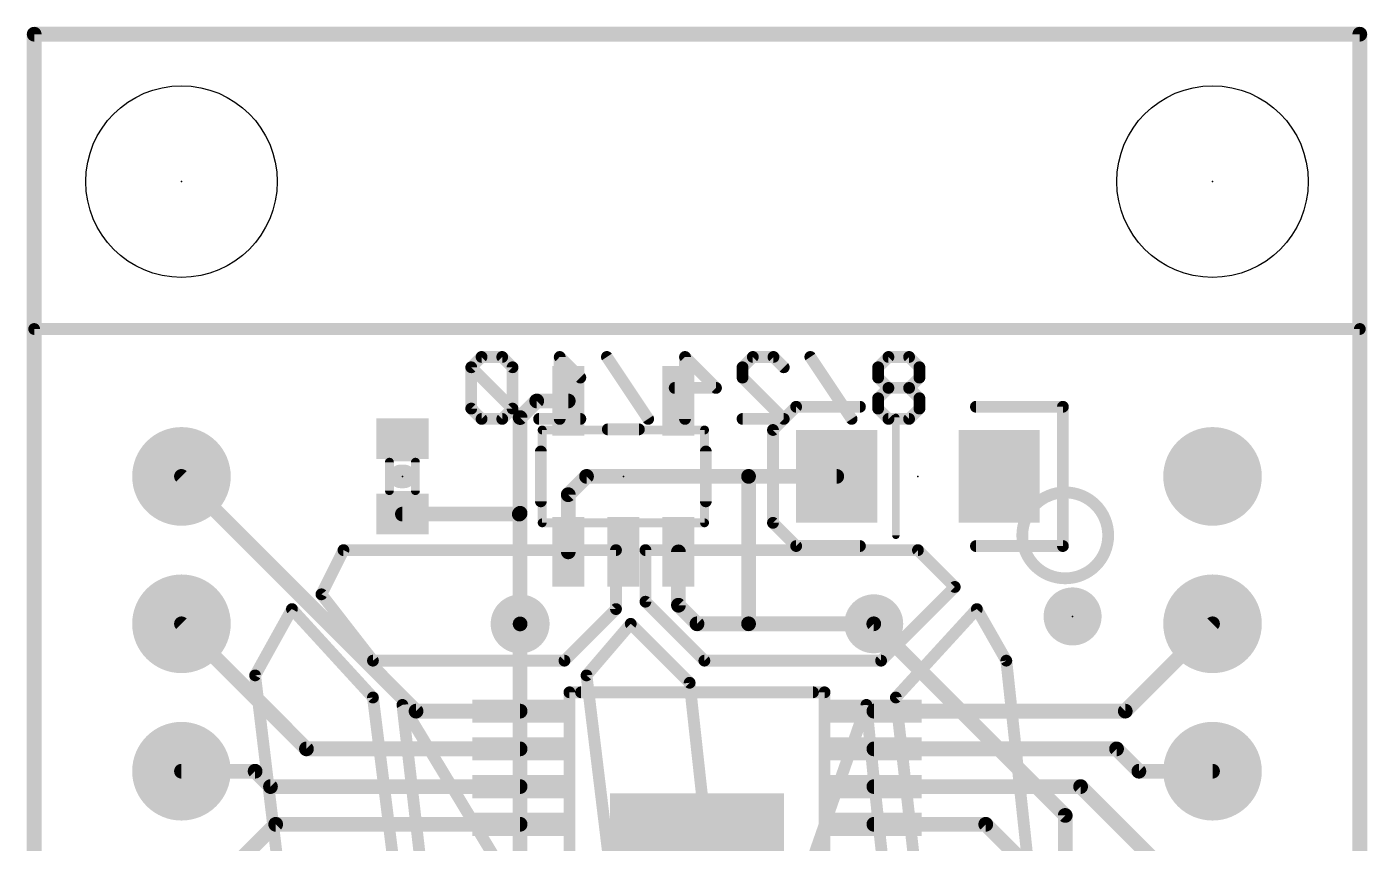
# Model space of a CAD drawing. Extents: x -3.5 to 25.7, y -2.5 to 53.5.
# Drawn here: x -0.13 to 22.99, y 39.4 to 53.47 of the extents above; entities that cross this region are included whole.
import ezdxf

# ---------------------------------------------------------------- set-up
doc = ezdxf.new("R2010")
doc.units = 0
for name, color, linetype in [('1', 12, 'CONTINUOUS'), ('16', 132, 'CONTINUOUS'), ('17', 110, 'CONTINUOUS'), ('18', 110, 'CONTINUOUS'), ('20', 31, 'CONTINUOUS'), ('21', 41, 'CONTINUOUS'), ('22', 40, 'CONTINUOUS'), ('23', 53, 'CONTINUOUS'), ('51', 53, 'CONTINUOUS')]:
    doc.layers.add(name, color=color, linetype=linetype)

# ---------------------------------------------------------------- blocks, each defined once
blk = doc.blocks.new('RECT')
blk.add_solid([(-0.5, -0.5), (0.5, -0.5), (-0.5, 0.5), (0.5, 0.5)])
blk = doc.blocks.new('PIE')
at = {"const_width": 0.5}
blk.add_lwpolyline([(0, -0.25, 1), (0, 0.25, 1), (0, -0.25)], format="xyb", dxfattribs=at)
blk = doc.blocks.new('ROUNDP')
at = {"const_width": 0.5}
blk.add_lwpolyline([(0, -0.25, 1), (0, 0.25, 1), (0, -0.25)], format="xyb", dxfattribs=at)
blk = doc.blocks.new('ROUNDV')
at = {"const_width": 0.5}
blk.add_lwpolyline([(0, -0.25, 1), (0, 0.25, 1), (0, -0.25)], format="xyb", dxfattribs=at)

msp = doc.modelspace()

# ---------------------------------------------------------------- linework, layer by layer
at = {"layer": '1', "const_width": 0.254}
for points in [[(0, 53.34), (0, 0)], [(22.86, 53.34), (0, 53.34)], [(22.86, 0), (22.86, 53.34)], [(8.38, 46.734), (8.6661, 47.0201)], [(8.6661, 47.0201), (9.21, 47.0201)], [(8.38, 45.085), (8.38, 46.734)], [(6.585, 41.675), (2.54, 45.72)], [(9.525, 45.72), (9.21, 45.405)], [(12.319, 45.72), (9.525, 45.72)], [(12.319, 45.72), (13.84, 45.72)], [(12.319, 43.18), (12.319, 45.72)], [(9.21, 45.405), (9.21, 44.4199)], [(8.365, 45.07), (6.35, 45.07)], [(8.38, 45.085), (8.365, 45.07)], [(8.38, 43.178), (8.38, 45.085)], [(11.11, 43.5), (11.11, 44.4199)], [(11.43, 43.18), (11.11, 43.5)], [(4.695, 41.025), (2.54, 43.18)], [(12.319, 43.18), (11.43, 43.18)], [(14.478, 43.18), (12.319, 43.18)], [(18.815, 41.675), (20.32, 43.18)], [(6.585, 41.675), (8.38, 41.675)], [(14.48, 41.675), (18.815, 41.675)], [(4.695, 41.025), (8.38, 41.025)], [(14.48, 41.025), (18.665, 41.025)], [(18.665, 41.025), (19.05, 40.64)], [(3.81, 40.64), (2.54, 40.64)], [(4.075, 40.375), (3.81, 40.64)], [(19.05, 40.64), (20.32, 40.64)], [(4.075, 40.375), (8.38, 40.375)], [(14.48, 40.375), (18.045, 40.375)], [(18.045, 40.375), (20.32, 38.1)], [(2.54, 38.1), (4.165, 39.725)], [(4.165, 39.725), (8.38, 39.725)], [(14.48, 39.725), (16.409, 39.725)], [(16.409, 39.725), (21.59, 34.544)]]:
    msp.add_lwpolyline(points, dxfattribs=at)
at = {"layer": '1', "const_width": 0.127}
for points in [[(0.0635, 53.34, 1), (-0.0635, 53.34)], [(0, 53.4035, 1), (0, 53.2765)], [(22.9235, 53.34, 1), (22.7965, 53.34)], [(22.86, 53.2765, 1), (22.86, 53.4035)], [(8.6661, 47.0836, 1), (8.6661, 46.9566)], [(8.711, 46.9752, 1), (8.6212, 47.065)], [(9.21, 46.9566, 1), (9.21, 47.0836)], [(8.4435, 46.734, 1), (8.3165, 46.734)], [(8.3351, 46.7789, 1), (8.4249, 46.6891)], [(2.5849, 45.7649, 1), (2.4951, 45.6751)], [(9.525, 45.7835, 1), (9.525, 45.6565)], [(9.5699, 45.6751, 1), (9.4801, 45.7649)], [(12.319, 45.7835, 1), (12.319, 45.6565)], [(12.3825, 45.72, 1), (12.2555, 45.72)], [(12.319, 45.6565, 1), (12.319, 45.7835)], [(13.84, 45.6565, 1), (13.84, 45.7835)], [(9.2735, 45.405, 1), (9.1465, 45.405)], [(9.1651, 45.4499, 1), (9.2549, 45.3601)], [(6.35, 45.1335, 1), (6.35, 45.0065)], [(8.3201, 45.1149, 1), (8.4099, 45.0251)], [(8.4435, 45.085, 1), (8.3165, 45.085)], [(8.3165, 45.085, 1), (8.4435, 45.085)], [(8.4249, 45.0401, 1), (8.3351, 45.1299)], [(8.365, 45.0065, 1), (8.365, 45.1335)], [(9.1465, 44.4199, 1), (9.2735, 44.4199)], [(11.1735, 44.4199, 1), (11.0465, 44.4199)], [(11.1549, 43.5449, 1), (11.0651, 43.4551)], [(11.0465, 43.5, 1), (11.1735, 43.5)], [(2.5849, 43.2249, 1), (2.4951, 43.1351)], [(8.3165, 43.178, 1), (8.4435, 43.178)], [(11.43, 43.2435, 1), (11.43, 43.1165)], [(11.3851, 43.1351, 1), (11.4749, 43.2249)], [(12.319, 43.2435, 1), (12.319, 43.1165)], [(12.2555, 43.18, 1), (12.3825, 43.18)], [(12.319, 43.1165, 1), (12.319, 43.2435)], [(14.478, 43.1165, 1), (14.478, 43.2435)], [(20.3649, 43.1351, 1), (20.2751, 43.2249)], [(6.585, 41.7385, 1), (6.585, 41.6115)], [(6.5401, 41.6301, 1), (6.6299, 41.7199)], [(8.38, 41.6115, 1), (8.38, 41.7385)], [(14.48, 41.7385, 1), (14.48, 41.6115)], [(18.7701, 41.7199, 1), (18.8599, 41.6301)], [(18.815, 41.6115, 1), (18.815, 41.7385)], [(4.695, 41.0885, 1), (4.695, 40.9615)], [(8.38, 40.9615, 1), (8.38, 41.0885)], [(14.48, 41.0885, 1), (14.48, 40.9615)], [(18.7099, 41.0699, 1), (18.6201, 40.9801)], [(18.665, 40.9615, 1), (18.665, 41.0885)], [(4.6501, 40.9801, 1), (4.7399, 41.0699)], [(2.54, 40.7035, 1), (2.54, 40.5765)], [(3.8549, 40.6849, 1), (3.7651, 40.5951)], [(3.81, 40.5765, 1), (3.81, 40.7035)], [(19.05, 40.7035, 1), (19.05, 40.5765)], [(19.0051, 40.5951, 1), (19.0949, 40.6849)], [(20.32, 40.5765, 1), (20.32, 40.7035)], [(4.075, 40.4385, 1), (4.075, 40.3115)], [(4.0301, 40.3301, 1), (4.1199, 40.4199)], [(8.38, 40.3115, 1), (8.38, 40.4385)], [(14.48, 40.4385, 1), (14.48, 40.3115)], [(18.0899, 40.4199, 1), (18.0001, 40.3301)], [(18.045, 40.3115, 1), (18.045, 40.4385)], [(4.165, 39.7885, 1), (4.165, 39.6615)], [(4.2099, 39.6801, 1), (4.1201, 39.7699)], [(8.38, 39.6615, 1), (8.38, 39.7885)], [(14.48, 39.7885, 1), (14.48, 39.6615)], [(16.4539, 39.7699, 1), (16.3641, 39.6801)], [(16.409, 39.6615, 1), (16.409, 39.7885)]]:
    msp.add_lwpolyline(points, format="xyb", dxfattribs=at)
at = {"layer": '16'}
for points, const_width in [([(0, 53.34), (0, 0)], 0.254), ([(22.86, 53.34), (0, 53.34)], 0.254), ([(22.86, 0), (22.86, 53.34)], 0.254), ([(7.7152, 47.7783), (7.5372, 47.6004)], 0.2032), ([(8.0711, 47.7783), (7.7152, 47.7783)], 0.2032), ([(8.249, 47.6004), (8.0711, 47.7783)], 0.2032), ([(9.4184, 47.4224), (9.0625, 47.7783)], 0.2032), ([(9.0625, 47.7783), (9.0625, 46.7106)], 0.2032), ([(10.5878, 46.7106), (9.876, 47.7783)], 0.2032), ([(11.2234, 46.7106), (11.2234, 47.7783)], 0.2032), ([(11.2234, 47.7783), (11.7572, 47.2445)], 0.2032), ([(12.2148, 47.6004), (12.3928, 47.7783)], 0.2032), ([(12.3928, 47.7783), (12.7487, 47.7783)], 0.2032), ([(12.7487, 47.7783), (12.9266, 47.6004)], 0.2032), ([(14.096, 46.7106), (13.3842, 47.7783)], 0.2032), ([(14.7315, 47.7783), (14.5536, 47.6004)], 0.2032), ([(15.0875, 47.7783), (14.7315, 47.7783)], 0.2032), ([(15.2654, 47.6004), (15.0875, 47.7783)], 0.2032), ([(7.5372, 47.6004), (7.5372, 46.8886)], 0.2032), ([(8.249, 46.8886), (7.5372, 47.6004)], 0.2032), ([(8.249, 46.8886), (8.249, 47.6004)], 0.2032), ([(12.2148, 47.4224), (12.2148, 47.6004)], 0.2032), ([(14.5536, 47.6004), (14.5536, 47.4224)], 0.2032), ([(15.2654, 47.4224), (15.2654, 47.6004)], 0.2032), ([(12.9266, 46.7106), (12.2148, 47.4224)], 0.2032), ([(14.5536, 47.4224), (14.7315, 47.2445)], 0.2032), ([(15.0875, 47.2445), (15.2654, 47.4224)], 0.2032), ([(11.7572, 47.2445), (11.0454, 47.2445)], 0.2032), ([(14.7315, 47.2445), (14.5536, 47.0665)], 0.2032), ([(14.5536, 47.0665), (14.5536, 46.8886)], 0.2032), ([(15.0875, 47.2445), (14.7315, 47.2445)], 0.2032), ([(15.2654, 47.0665), (15.0875, 47.2445)], 0.2032), ([(15.2654, 46.8886), (15.2654, 47.0665)], 0.2032), ([(7.5372, 46.8886), (7.7152, 46.7106)], 0.2032), ([(8.0711, 46.7106), (8.249, 46.8886)], 0.2032), ([(14.5536, 46.8886), (14.7315, 46.7106)], 0.2032), ([(15.0875, 46.7106), (15.2654, 46.8886)], 0.2032), ([(7.7152, 46.7106), (8.0711, 46.7106)], 0.2032), ([(9.4184, 46.7106), (8.7066, 46.7106)], 0.2032), ([(12.2148, 46.7106), (12.9266, 46.7106)], 0.2032), ([(14.7315, 46.7106), (15.0875, 46.7106)], 0.2032), ([(8.38, 33.53), (8.38, 43.178)], 0.254), ([(17.78, 39.878), (14.478, 43.18)], 0.254), ([(17.78, 33.02), (17.78, 39.878)], 0.254)]:
    msp.add_lwpolyline(points, dxfattribs=dict(at, const_width=const_width))
for points, const_width in [([(0.0635, 53.34, 1), (-0.0635, 53.34)], 0.127), ([(0, 53.4035, 1), (0, 53.2765)], 0.127), ([(22.9235, 53.34, 1), (22.7965, 53.34)], 0.127), ([(22.86, 53.2765, 1), (22.86, 53.4035)], 0.127), ([(7.7152, 47.8291, 1), (7.7152, 47.7275)], 0.1016), ([(7.7511, 47.7424, 1), (7.6792, 47.8142)], 0.1016), ([(8.107, 47.8142, 1), (8.0351, 47.7424)], 0.1016), ([(8.0711, 47.7275, 1), (8.0711, 47.8291)], 0.1016), ([(9.0984, 47.8142, 1), (9.0266, 47.7424)], 0.1016), ([(9.1133, 47.7783, 1), (9.0117, 47.7783)], 0.1016), ([(9.9183, 47.8065, 1), (9.8337, 47.7501)], 0.1016), ([(11.2593, 47.8142, 1), (11.1874, 47.7424)], 0.1016), ([(11.2742, 47.7783, 1), (11.1726, 47.7783)], 0.1016), ([(12.3928, 47.8291, 1), (12.3928, 47.7275)], 0.1016), ([(12.4287, 47.7424, 1), (12.3568, 47.8142)], 0.1016), ([(12.7846, 47.8142, 1), (12.7127, 47.7424)], 0.1016), ([(12.7487, 47.7275, 1), (12.7487, 47.8291)], 0.1016), ([(13.4265, 47.8065, 1), (13.3419, 47.7501)], 0.1016), ([(14.7315, 47.8291, 1), (14.7315, 47.7275)], 0.1016), ([(14.7675, 47.7424, 1), (14.6956, 47.8142)], 0.1016), ([(15.1234, 47.8142, 1), (15.0515, 47.7424)], 0.1016), ([(15.0875, 47.7275, 1), (15.0875, 47.8291)], 0.1016), ([(7.588, 47.6004, 1), (7.4864, 47.6004)], 0.1016), ([(7.5731, 47.6363, 1), (7.5013, 47.5644)], 0.1016), ([(7.5013, 47.6363, 1), (7.5731, 47.5644)], 0.1016), ([(8.2998, 47.6004, 1), (8.1982, 47.6004)], 0.1016), ([(8.2131, 47.5644, 1), (8.2849, 47.6363)], 0.1016), ([(12.2656, 47.6004, 1), (12.164, 47.6004)], 0.1016), ([(12.1789, 47.6363, 1), (12.2507, 47.5644)], 0.1016), ([(12.8907, 47.5644, 1), (12.9625, 47.6363)], 0.1016), ([(14.6044, 47.6004, 1), (14.5028, 47.6004)], 0.1016), ([(14.5177, 47.6363, 1), (14.5895, 47.5644)], 0.1016), ([(15.3162, 47.6004, 1), (15.2146, 47.6004)], 0.1016), ([(15.2295, 47.5644, 1), (15.3013, 47.6363)], 0.1016), ([(9.3825, 47.3865, 1), (9.4543, 47.4583)], 0.1016), ([(12.2507, 47.4583, 1), (12.1789, 47.3865)], 0.1016), ([(12.164, 47.4224, 1), (12.2656, 47.4224)], 0.1016), ([(14.5895, 47.4583, 1), (14.5177, 47.3865)], 0.1016), ([(14.5028, 47.4224, 1), (14.6044, 47.4224)], 0.1016), ([(15.2146, 47.4224, 1), (15.3162, 47.4224)], 0.1016), ([(15.3013, 47.3865, 1), (15.2295, 47.4583)], 0.1016), ([(11.0454, 47.2953, 1), (11.0454, 47.1937)], 0.1016), ([(11.7213, 47.2085, 1), (11.7931, 47.2804)], 0.1016), ([(11.7572, 47.1937, 1), (11.7572, 47.2953)], 0.1016), ([(14.6044, 47.0665, 1), (14.5028, 47.0665)], 0.1016), ([(14.5177, 47.1024, 1), (14.5895, 47.0306)], 0.1016), ([(14.7315, 47.2953, 1), (14.7315, 47.1937)], 0.1016), ([(14.7675, 47.2085, 1), (14.6956, 47.2804)], 0.1016), ([(14.6956, 47.2085, 1), (14.7675, 47.2804)], 0.1016), ([(15.1234, 47.2804, 1), (15.0515, 47.2085)], 0.1016), ([(15.0515, 47.2804, 1), (15.1234, 47.2085)], 0.1016), ([(15.0875, 47.1937, 1), (15.0875, 47.2953)], 0.1016), ([(15.3162, 47.0665, 1), (15.2146, 47.0665)], 0.1016), ([(15.2295, 47.0306, 1), (15.3013, 47.1024)], 0.1016), ([(7.5731, 46.9245, 1), (7.5013, 46.8526)], 0.1016), ([(7.4864, 46.8886, 1), (7.588, 46.8886)], 0.1016), ([(8.1982, 46.8886, 1), (8.2998, 46.8886)], 0.1016), ([(8.2849, 46.8526, 1), (8.2131, 46.9245)], 0.1016), ([(8.2131, 46.8526, 1), (8.2849, 46.9245)], 0.1016), ([(14.5895, 46.9245, 1), (14.5177, 46.8526)], 0.1016), ([(14.5028, 46.8886, 1), (14.6044, 46.8886)], 0.1016), ([(15.2146, 46.8886, 1), (15.3162, 46.8886)], 0.1016), ([(15.3013, 46.8526, 1), (15.2295, 46.9245)], 0.1016), ([(7.7152, 46.7614, 1), (7.7152, 46.6598)], 0.1016), ([(7.6792, 46.6747, 1), (7.7511, 46.7465)], 0.1016), ([(8.0351, 46.7465, 1), (8.107, 46.6747)], 0.1016), ([(8.0711, 46.6598, 1), (8.0711, 46.7614)], 0.1016), ([(8.7066, 46.7614, 1), (8.7066, 46.6598)], 0.1016), ([(9.0117, 46.7106, 1), (9.1133, 46.7106)], 0.1016), ([(9.4184, 46.6598, 1), (9.4184, 46.7614)], 0.1016), ([(10.5455, 46.6824, 1), (10.6301, 46.7388)], 0.1016), ([(11.1726, 46.7106, 1), (11.2742, 46.7106)], 0.1016), ([(12.2148, 46.7614, 1), (12.2148, 46.6598)], 0.1016), ([(12.8907, 46.6747, 1), (12.9625, 46.7465)], 0.1016), ([(12.9266, 46.6598, 1), (12.9266, 46.7614)], 0.1016), ([(14.0537, 46.6824, 1), (14.1383, 46.7388)], 0.1016), ([(14.7315, 46.7614, 1), (14.7315, 46.6598)], 0.1016), ([(14.6956, 46.6747, 1), (14.7675, 46.7465)], 0.1016), ([(15.0515, 46.7465, 1), (15.1234, 46.6747)], 0.1016), ([(15.0875, 46.6598, 1), (15.0875, 46.7614)], 0.1016), ([(8.4435, 43.178, 1), (8.3165, 43.178)], 0.127), ([(14.5229, 43.2249, 1), (14.4331, 43.1351)], 0.127), ([(17.8435, 39.878, 1), (17.7165, 39.878)], 0.127), ([(17.7351, 39.8331, 1), (17.8249, 39.9229)], 0.127)]:
    msp.add_lwpolyline(points, format="xyb", dxfattribs=dict(at, const_width=const_width))
at = {"layer": '20', "const_width": 0.2032}
for points in [[(0, 0), (0, 53.34)], [(0, 53.34), (22.86, 53.34)], [(22.86, 53.34), (22.86, 0)]]:
    msp.add_lwpolyline(points, dxfattribs=at)
at = {"layer": '20', "const_width": 0.1016}
for points in [[(0.0508, 53.34, 1), (-0.0508, 53.34)], [(0, 53.3908, 1), (0, 53.2892)], [(22.9108, 53.34, 1), (22.8092, 53.34)], [(22.86, 53.2892, 1), (22.86, 53.3908)]]:
    msp.add_lwpolyline(points, format="xyb", dxfattribs=at)
at = {"layer": '20'}
for centre in [(2.54, 50.8), (20.32, 50.8)]:
    msp.add_circle(centre, 1.651, dxfattribs=at)
at = {"layer": '21'}
for points, const_width in [([(13.14, 46.92), (12.74, 46.52)], 0.2032), ([(14.24, 46.92), (13.14, 46.92)], 0.2032), ([(16.24, 46.92), (17.74, 46.92)], 0.2032), ([(17.74, 46.92), (17.74, 44.52)], 0.2032), ([(14.859, 44.704), (14.859, 46.736)], 0.127), ([(9.8916, 46.5304), (10.4284, 46.5304)], 0.2032), ([(12.74, 46.52), (12.74, 44.92)], 0.2032), ([(8.7376, 45.2906), (8.7376, 46.1494)], 0.2032), ([(11.5824, 46.1494), (11.5824, 45.2906)], 0.2032), ([(6.3195, 45.72), (6.3805, 45.72)], 0.4064), ([(12.74, 44.92), (13.14, 44.52)], 0.2032), ([(13.14, 44.52), (14.24, 44.52)], 0.2032), ([(17.74, 44.52), (16.24, 44.52)], 0.2032), ([(9.43, 42), (13.43, 42)], 0.2032)]:
    msp.add_lwpolyline(points, dxfattribs=dict(at, const_width=const_width))
for points, const_width in [([(13.14, 46.9708, 1), (13.14, 46.8692)], 0.1016), ([(13.1759, 46.8841, 1), (13.1041, 46.9559)], 0.1016), ([(14.24, 46.8692, 1), (14.24, 46.9708)], 0.1016), ([(16.24, 46.9708, 1), (16.24, 46.8692)], 0.1016), ([(17.7908, 46.92, 1), (17.6892, 46.92)], 0.1016), ([(17.74, 46.8692, 1), (17.74, 46.9708)], 0.1016), ([(14.8908, 46.736, 1), (14.8272, 46.736)], 0.0635), ([(9.8916, 46.5812, 1), (9.8916, 46.4796)], 0.1016), ([(10.4284, 46.4796, 1), (10.4284, 46.5812)], 0.1016), ([(12.7908, 46.52, 1), (12.6892, 46.52)], 0.1016), ([(12.7041, 46.5559, 1), (12.7759, 46.4841)], 0.1016), ([(8.7884, 46.1494, 1), (8.6868, 46.1494)], 0.1016), ([(11.6332, 46.1494, 1), (11.5316, 46.1494)], 0.1016), ([(6.3195, 45.8216, 1), (6.3195, 45.6184)], 0.2032), ([(6.3805, 45.6184, 1), (6.3805, 45.8216)], 0.2032), ([(8.6868, 45.2906, 1), (8.7884, 45.2906)], 0.1016), ([(11.5316, 45.2906, 1), (11.6332, 45.2906)], 0.1016), ([(12.7759, 44.9559, 1), (12.7041, 44.8841)], 0.1016), ([(12.6892, 44.92, 1), (12.7908, 44.92)], 0.1016), ([(13.14, 44.5708, 1), (13.14, 44.4692)], 0.1016), ([(14.24, 44.4692, 1), (14.24, 44.5708)], 0.1016), ([(14.8272, 44.704, 1), (14.8908, 44.704)], 0.0635), ([(16.24, 44.5708, 1), (16.24, 44.4692)], 0.1016), ([(17.74, 44.4692, 1), (17.74, 44.5708)], 0.1016), ([(13.1041, 44.4841, 1), (13.1759, 44.5559)], 0.1016), ([(17.6892, 44.52, 1), (17.7908, 44.52)], 0.1016), ([(9.43, 42.0508, 1), (9.43, 41.9492)], 0.1016), ([(13.43, 41.9492, 1), (13.43, 42.0508)], 0.1016)]:
    msp.add_lwpolyline(points, format="xyb", dxfattribs=dict(at, const_width=const_width))
at = {"layer": '22', "const_width": 0.2032}
for points in [[(22.86, 48.26), (0, 48.26)], [(0, 48.26), (0, 15.24)], [(22.86, 15.24), (22.86, 48.26)], [(4.953, 43.688), (5.334, 44.45)], [(5.334, 44.45), (10.033, 44.45)], [(10.033, 44.45), (10.033, 43.434)], [(10.541, 43.561), (10.541, 44.45)], [(10.541, 44.45), (15.24, 44.45)], [(15.24, 44.45), (15.875, 43.815)], [(5.842, 42.545), (4.953, 43.688)], [(15.875, 43.815), (14.605, 42.545)], [(3.81, 42.291), (4.445, 43.434)], [(4.445, 43.434), (5.842, 41.91)], [(10.033, 43.434), (9.144, 42.545)], [(11.557, 42.545), (10.541, 43.561)], [(16.256, 43.434), (14.859, 41.91)], [(16.764, 42.545), (16.256, 43.434)], [(10.287, 43.18), (9.525, 42.291)], [(11.303, 42.164), (10.287, 43.18)], [(9.144, 42.545), (5.842, 42.545)], [(14.605, 42.545), (11.557, 42.545)], [(17.907, 31.877), (16.764, 42.545)], [(5.08, 31.75), (3.81, 42.291)], [(9.525, 42.291), (10.668, 32.893)], [(12.319, 32.893), (11.303, 42.164)], [(5.842, 41.91), (6.985, 32.766)], [(6.35, 41.783), (6.731, 38.481)], [(9.652, 36.322), (6.35, 41.783)], [(12.446, 36.322), (14.351, 41.783)], [(14.859, 41.91), (15.875, 32.893)]]:
    msp.add_lwpolyline(points, dxfattribs=at)
at = {"layer": '22'}
for points, const_width in [([(0, 48.3108, 1), (0, 48.2092)], 0.1016), ([(0.0508, 48.26, 1), (-0.0508, 48.26)], 0.1016), ([(22.9108, 48.26, 1), (22.8092, 48.26)], 0.1016), ([(22.86, 48.2092, 1), (22.86, 48.3108)], 0.1016), ([(17.78, 43.9635, 1), (17.78, 45.4445, 1), (17.78, 43.9635)], 0.2032), ([(5.334, 44.5008, 1), (5.334, 44.3992)], 0.1016), ([(5.3794, 44.4273, 1), (5.2886, 44.4727)], 0.1016), ([(10.0838, 44.45, 1), (9.9822, 44.45)], 0.1016), ([(10.033, 44.3992, 1), (10.033, 44.5008)], 0.1016), ([(10.5918, 44.45, 1), (10.4902, 44.45)], 0.1016), ([(10.541, 44.5008, 1), (10.541, 44.3992)], 0.1016), ([(15.2759, 44.4859, 1), (15.2041, 44.4141)], 0.1016), ([(15.24, 44.3992, 1), (15.24, 44.5008)], 0.1016), ([(4.9931, 43.7192, 1), (4.9129, 43.6568)], 0.1016), ([(4.9076, 43.7107, 1), (4.9984, 43.6653)], 0.1016), ([(15.9109, 43.7791, 1), (15.8391, 43.8509)], 0.1016), ([(15.8391, 43.7791, 1), (15.9109, 43.8509)], 0.1016), ([(4.4824, 43.4683, 1), (4.4076, 43.3997)], 0.1016), ([(4.4894, 43.4093, 1), (4.4006, 43.4587)], 0.1016), ([(9.9822, 43.434, 1), (10.0838, 43.434)], 0.1016), ([(10.0689, 43.3981, 1), (9.9971, 43.4699)], 0.1016), ([(10.5769, 43.5969, 1), (10.5051, 43.5251)], 0.1016), ([(10.4902, 43.561, 1), (10.5918, 43.561)], 0.1016), ([(16.3001, 43.4592, 1), (16.2119, 43.4088)], 0.1016), ([(16.2934, 43.3997, 1), (16.2186, 43.4683)], 0.1016), ([(10.3229, 43.2159, 1), (10.2511, 43.1441)], 0.1016), ([(10.3256, 43.1469, 1), (10.2484, 43.2131)], 0.1016), ([(5.842, 42.5958, 1), (5.842, 42.4942)], 0.1016), ([(5.8019, 42.5138, 1), (5.8821, 42.5762)], 0.1016), ([(9.1081, 42.5809, 1), (9.1799, 42.5091)], 0.1016), ([(9.144, 42.4942, 1), (9.144, 42.5958)], 0.1016), ([(11.557, 42.5958, 1), (11.557, 42.4942)], 0.1016), ([(11.5211, 42.5091, 1), (11.5929, 42.5809)], 0.1016), ([(14.5691, 42.5809, 1), (14.6409, 42.5091)], 0.1016), ([(14.605, 42.4942, 1), (14.605, 42.5958)], 0.1016), ([(16.8145, 42.5504, 1), (16.7135, 42.5396)], 0.1016), ([(16.7199, 42.5198, 1), (16.8081, 42.5702)], 0.1016), ([(3.8604, 42.2971, 1), (3.7596, 42.2849)], 0.1016), ([(3.7656, 42.3157, 1), (3.8544, 42.2663)], 0.1016), ([(9.5754, 42.2971, 1), (9.4746, 42.2849)], 0.1016), ([(9.4864, 42.3241, 1), (9.5636, 42.2579)], 0.1016), ([(11.3535, 42.1695, 1), (11.2525, 42.1585)], 0.1016), ([(11.2671, 42.1281, 1), (11.3389, 42.1999)], 0.1016), ([(5.8924, 41.9163, 1), (5.7916, 41.9037)], 0.1016), ([(5.8046, 41.8757, 1), (5.8794, 41.9443)], 0.1016), ([(6.4005, 41.7888, 1), (6.2995, 41.7772)], 0.1016), ([(6.3935, 41.8093, 1), (6.3065, 41.7567)], 0.1016), ([(14.351, 41.783, 0.0055), (14.732, 38.227)], 0.2032), ([(14.4016, 41.7879, 1), (14.3004, 41.7781)], 0.1016), ([(14.399, 41.7663, 1), (14.303, 41.7997)], 0.1016), ([(14.9095, 41.9157, 1), (14.8085, 41.9043)], 0.1016), ([(14.8216, 41.9443, 1), (14.8964, 41.8757)], 0.1016)]:
    msp.add_lwpolyline(points, format="xyb", dxfattribs=dict(at, const_width=const_width))
at = {"layer": '23'}
for p in [(2.54, 50.8), (20.32, 50.8), (6.35, 45.72), (10.16, 45.72), (15.24, 45.72), (17.907, 43.307)]:
    msp.add_point(p, dxfattribs=at)
at = {"layer": '51'}
for points, const_width in [([(8.76, 46.52), (11.56, 46.52)], 0.1524), ([(8.76, 46.52), (8.76, 44.92)], 0.1524), ([(11.56, 46.52), (11.56, 44.92)], 0.1524), ([(6.126, 45.475), (6.126, 45.965)], 0.1524), ([(6.574, 45.965), (6.574, 45.475)], 0.1524), ([(11.56, 44.92), (8.76, 44.92)], 0.1524), ([(9.23, 34.2), (9.23, 42)], 0.2032), ([(9.23, 42), (13.63, 42)], 0.2032), ([(13.63, 42), (13.63, 34.2)], 0.2032)]:
    msp.add_lwpolyline(points, dxfattribs=dict(at, const_width=const_width))
for points, const_width in [([(8.76, 46.5581, 1), (8.76, 46.4819)], 0.0762), ([(8.7981, 46.52, 1), (8.7219, 46.52)], 0.0762), ([(11.5981, 46.52, 1), (11.5219, 46.52)], 0.0762), ([(11.56, 46.4819, 1), (11.56, 46.5581)], 0.0762), ([(6.1641, 45.965, 1), (6.0879, 45.965)], 0.0762), ([(6.6121, 45.965, 1), (6.5359, 45.965)], 0.0762), ([(6.0879, 45.475, 1), (6.1641, 45.475)], 0.0762), ([(6.5359, 45.475, 1), (6.6121, 45.475)], 0.0762), ([(8.76, 44.9581, 1), (8.76, 44.8819)], 0.0762), ([(8.7219, 44.92, 1), (8.7981, 44.92)], 0.0762), ([(11.5219, 44.92, 1), (11.5981, 44.92)], 0.0762), ([(11.56, 44.8819, 1), (11.56, 44.9581)], 0.0762), ([(9.2808, 42, 1), (9.1792, 42)], 0.1016), ([(9.23, 42.0508, 1), (9.23, 41.9492)], 0.1016), ([(13.6808, 42, 1), (13.5792, 42)], 0.1016), ([(13.63, 41.9492, 1), (13.63, 42.0508)], 0.1016)]:
    msp.add_lwpolyline(points, format="xyb", dxfattribs=dict(at, const_width=const_width))

# ---------------------------------------------------------------- block references
at = {"layer": '1', "xscale": 0.55, "yscale": 1.2}
for p in [(9.21, 47.0201), (11.11, 47.0201), (9.21, 44.4199), (10.16, 44.4199), (11.11, 44.4199)]:
    msp.add_blockref('RECT', p, dxfattribs=at)
at = {"layer": '1'}
for p, xscale, yscale, rotation in [((6.35, 46.37), 0.7, 0.9, 90), ((13.84, 45.72), 1.6, 1.4, 270), ((16.64, 45.72), 1.6, 1.4, 270), ((6.35, 45.07), 0.7, 0.9, 90), ((8.38, 41.675), 0.4, 1.65, 270), ((14.48, 41.675), 0.4, 1.65, 90), ((8.38, 41.025), 0.4, 1.65, 270), ((14.48, 41.025), 0.4, 1.65, 90), ((8.38, 40.375), 0.4, 1.65, 90), ((14.48, 40.375), 0.4, 1.65, 90), ((11.43, 38.1), 3, 4.32, 180), ((8.38, 39.725), 0.4, 1.65, 90), ((14.48, 39.725), 0.4, 1.65, 90)]:
    msp.add_blockref('RECT', p, dxfattribs=dict(at, xscale=xscale, yscale=yscale, rotation=rotation))
msp.add_blockref('PIE', (17.907, 43.307), dxfattribs=at)
at = {"layer": '17', "xscale": 1.7, "yscale": 1.7}
for p in [(2.54, 45.72), (2.54, 45.72), (2.54, 43.18), (2.54, 43.18), (2.54, 40.64), (2.54, 40.64)]:
    msp.add_blockref('ROUNDP', p, dxfattribs=at)
at = {"layer": '17', "xscale": 1.7, "yscale": 1.7, "rotation": 180}
for p in [(20.32, 45.72), (20.32, 45.72), (20.32, 43.18), (20.32, 43.18), (20.32, 40.64), (20.32, 40.64)]:
    msp.add_blockref('ROUNDP', p, dxfattribs=at)
at = {"layer": '18', "xscale": 1.016, "yscale": 1.016}
for p in [(8.38, 43.178), (8.38, 43.178), (14.478, 43.18), (14.478, 43.18)]:
    msp.add_blockref('ROUNDV', p, dxfattribs=at)
at = {"layer": '51', "xscale": 0.5, "yscale": 0.65}
for p in [(9.21, 46.895), (11.11, 46.895), (9.21, 44.545), (10.16, 44.545), (11.11, 44.545)]:
    msp.add_blockref('RECT', p, dxfattribs=at)
at = {"layer": '51', "xscale": 0.3, "yscale": 0.5999, "rotation": 90}
for p in [(6.3548, 46.1288), (6.3548, 45.316)]:
    msp.add_blockref('RECT', p, dxfattribs=at)
at = {"layer": '51', "xscale": 0.25, "rotation": 90}
for p in [(8.73, 41.675), (14.13, 41.675), (8.73, 41.025), (14.13, 41.025), (8.73, 40.375), (14.13, 40.375), (8.73, 39.725), (14.13, 39.725)]:
    msp.add_blockref('RECT', p, dxfattribs=at)

doc.saveas('drawing.dxf')
